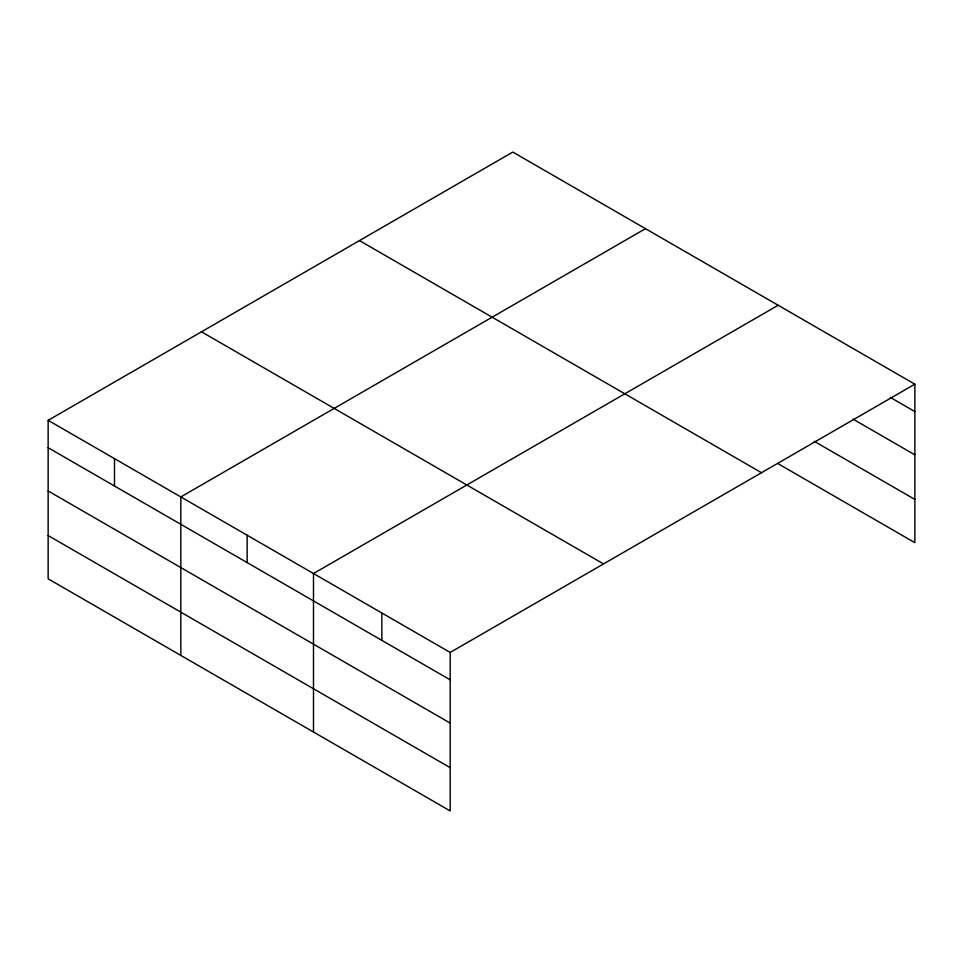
<?xml version="1.0" encoding="UTF-8"?>
<svg xmlns="http://www.w3.org/2000/svg" width="963" height="963" viewBox="0 0 963 963"><rect width="100%" height="100%" fill="white"/><g stroke="black" fill="none" stroke-linecap="round" stroke-linejoin="round"><path stroke-width="1.44" d="M914.85 384.177L512.81 152.07L48.15 420.337L48.15 578.823L450.19 810.93L450.19 652.445L914.85 384.177L914.85 542.663L778.152 463.745M645.487 228.664L180.827 496.932L180.827 655.418M778.152 305.259L313.493 573.527L313.493 732.012M890.354 397.406L914.85 411.562M852.953 419.086L914.85 454.825M814.265 441.331L914.85 499.4M359.476 240.594L761.516 472.713M201.484 331.802L603.524 563.921M48.15 420.337L450.19 652.445M48.15 447.711L450.19 679.83M48.15 490.974L450.19 723.093M48.15 535.56L450.19 767.667M381.842 612.986L381.842 640.371M247.154 535.235L247.154 562.609M114.489 458.641L114.489 486.014"/></g></svg>
